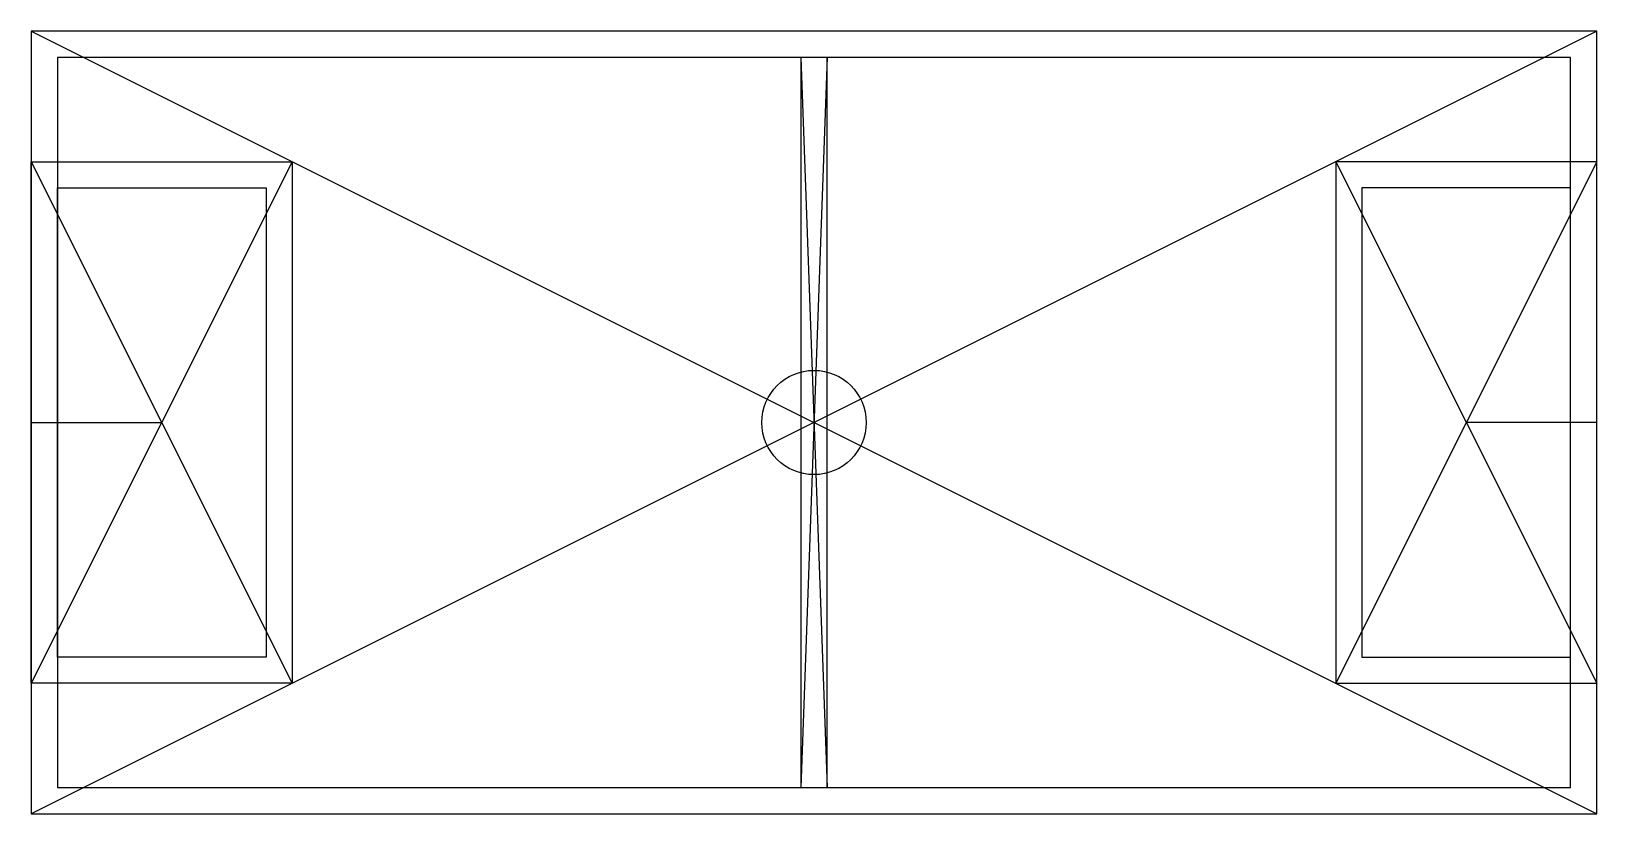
# Model space of a CAD drawing. Header units: millimetres. Extents: x -300 to 300, y -150 to 150.
import ezdxf

# ---------------------------------------------------------------- set-up
doc = ezdxf.new("R2010")
doc.units = ezdxf.units.MM
doc.layers.get('0').update_dxf_attribs({"linetype": 'CONTINUOUS'})

msp = doc.modelspace()

# ---------------------------------------------------------------- linework, layer by layer
for p, q in [((300, 150), (-300, -150)), ((-300, 150), (300, -150)), ((5, 140), (-5, -140)), ((-5, 140), (5, -140)), ((-300, 100), (-200, -100)), ((-200, 100), (-300, -100)), ((300, 100), (200, -100)), ((200, 100), (300, -100)), ((-300, 0), (-250, 0)), ((300, 0), (250, 0))]:
    msp.add_line(p, q)
for points in [[(300, 150), (-300, 150), (-300, -150), (300, -150)], [(-290, -140), (290, -140), (290, 140), (-290, 140)], [(5, 140), (-5, 140), (-5, -140), (5, -140)], [(-300, 100), (-200, 100), (-200, -100), (-300, -100)], [(300, 100), (200, 100), (200, -100), (300, -100)], [(-210, -90), (-290, -90), (-290, 90), (-210, 90)], [(210, -90), (290, -90), (290, 90), (210, 90)]]:
    msp.add_lwpolyline(points, close=True)
msp.add_circle((0, 0), 20)

doc.saveas('drawing.dxf')
